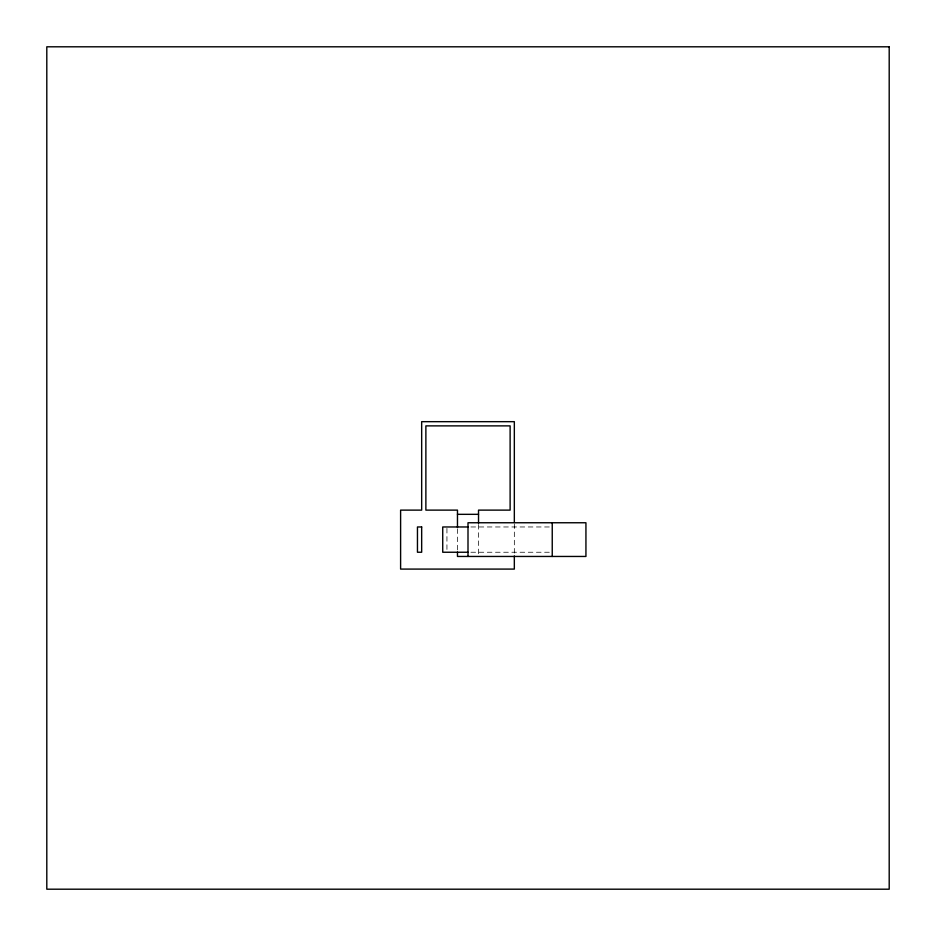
<?xml version="1.0" encoding="UTF-8"?>
<svg xmlns="http://www.w3.org/2000/svg" width="936" height="936" viewBox="0 0 936 936"><rect width="100%" height="100%" fill="white"/><g stroke="black" fill="none" stroke-linecap="round" stroke-linejoin="round"><path stroke-width="0.7" stroke-dasharray="4.68 3.51" d="M470.902 526.968L549.338 526.968M470.902 552.24L550.789 552.24M514.332 523.844L514.332 554.486M478.53 524.499L478.53 555.001M457.47 528.852L457.47 550.66M446.94 528.372L446.94 550.836"/><path stroke-width="1.4" d="M457.47 514.332L478.53 514.332M468 526.968L442.728 526.968L442.728 552.24L468 552.24M552.24 522.756L552.24 556.452M514.332 522.382L514.332 421.668L421.668 421.668L421.668 510.12L400.608 510.12L400.608 569.088L514.332 569.088L514.332 555.949M478.53 523.154L478.53 510.12L510.12 510.12L510.12 425.88L425.88 425.88L425.88 510.12L457.47 510.12L457.47 527.495M468 556.452L468 522.756L585.936 522.756L585.936 556.452L457.47 556.452L457.47 552.1M889.2 46.8L46.8 46.8L46.8 889.2L889.2 889.2L889.2 46.8M421.668 526.968L417.456 526.968L417.456 552.24L421.668 552.24L421.668 526.968"/></g></svg>
